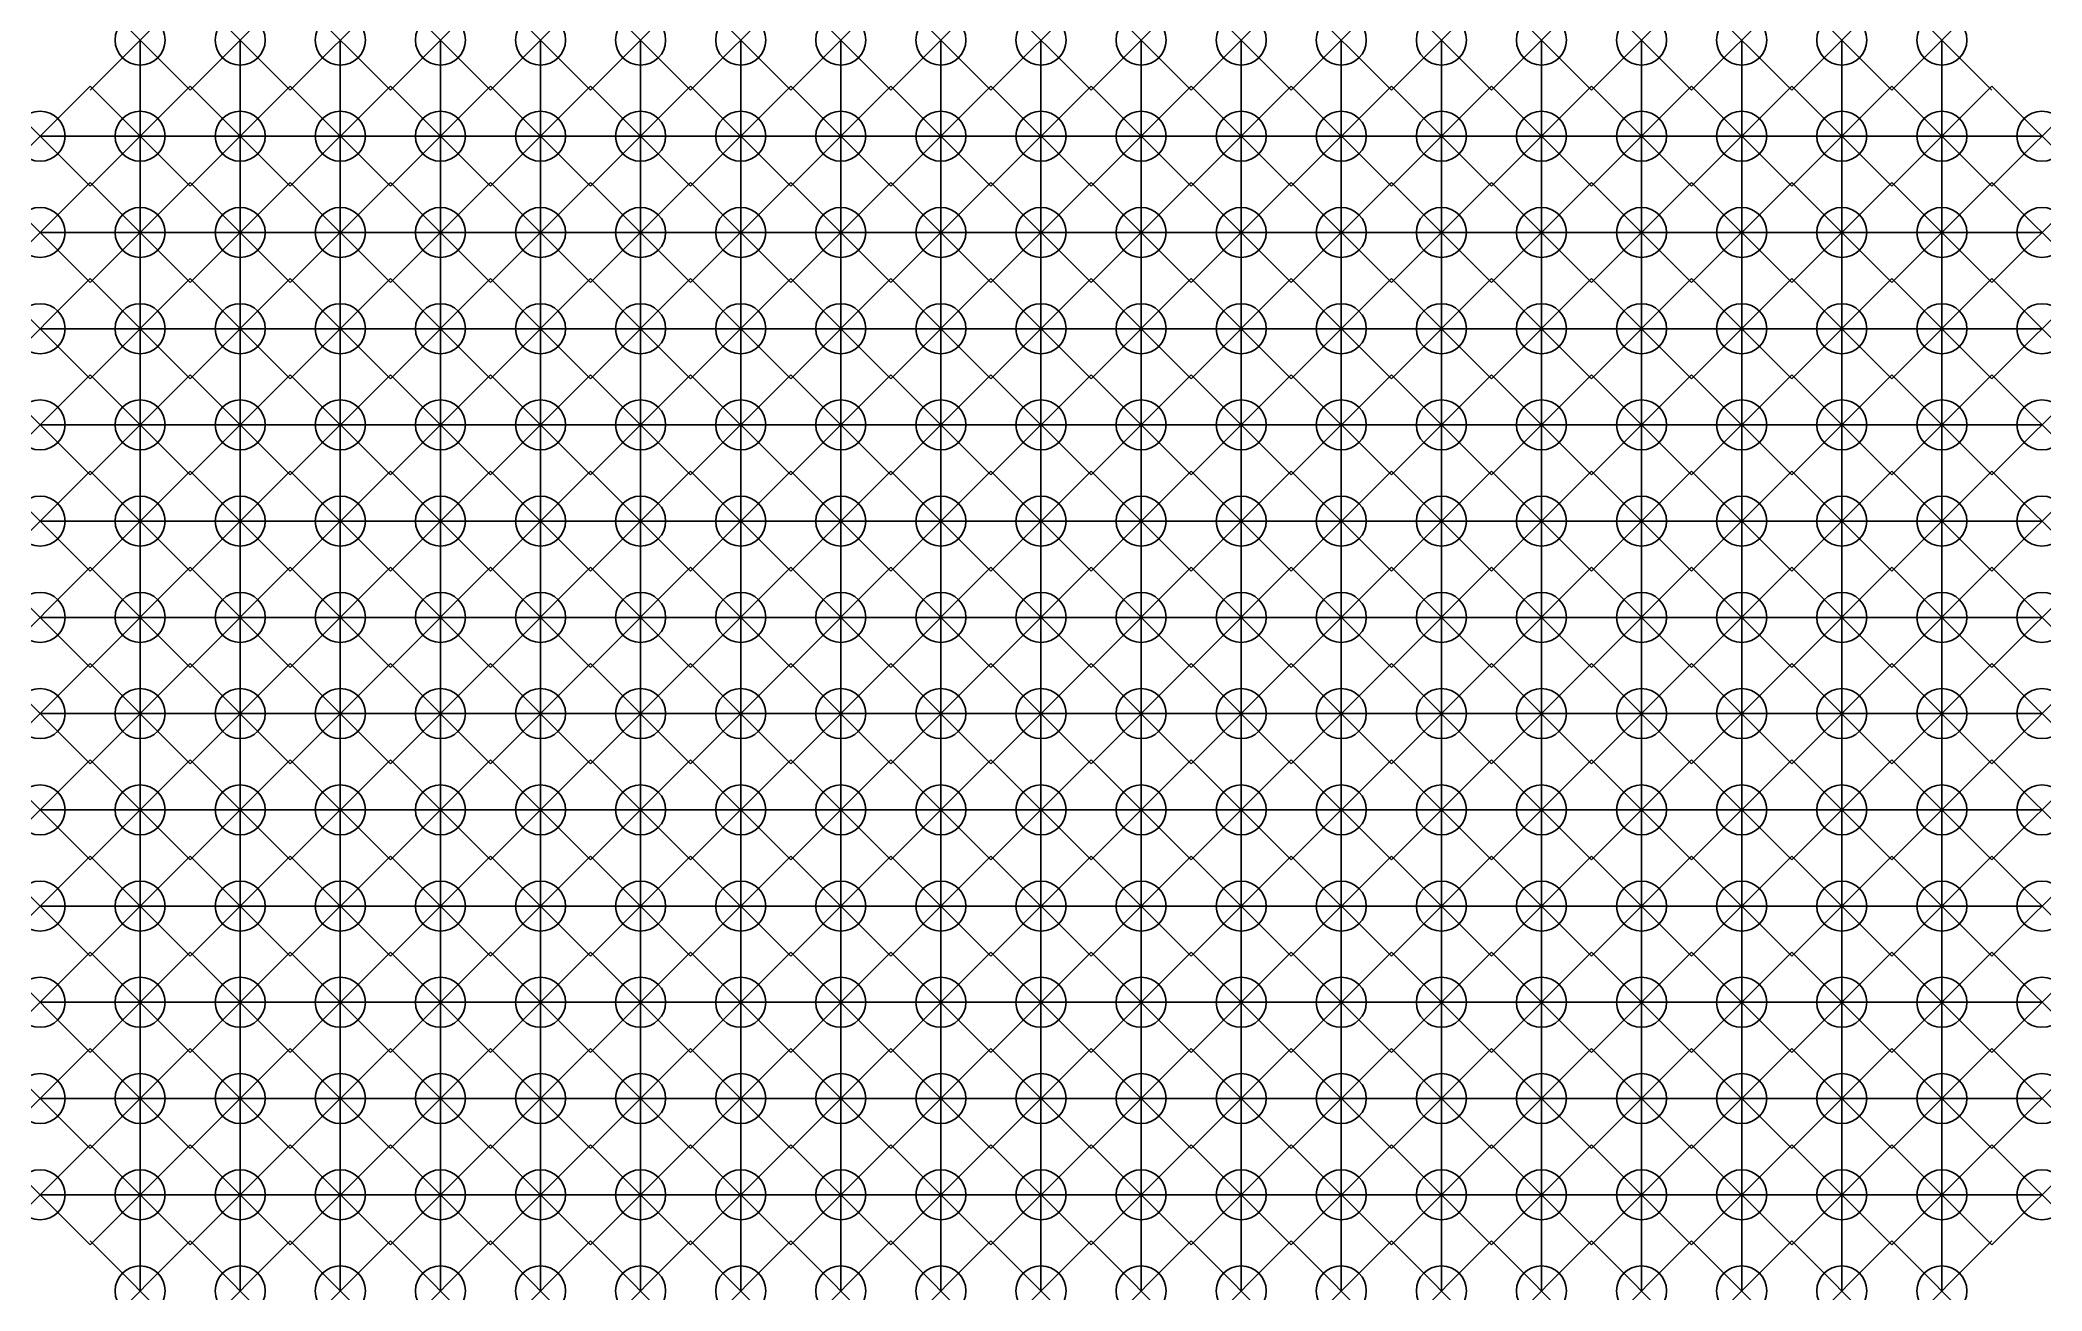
# Model space of a CAD drawing. Header units: inches. Extents: x 0 to 40, y 0 to 25.
import ezdxf

# ---------------------------------------------------------------- set-up
doc = ezdxf.new("R2010")
doc.units = ezdxf.units.IN
doc.header["$MEASUREMENT"] = 0
doc.header["$PDMODE"] = 35
for name, color, linetype in [('GF_Glass_01', 210, 'Continuous'), ('GF_Glass_02', 210, 'Continuous'), ('GF_Glass_03', 210, 'Continuous'), ('GF_Glass_04', 210, 'Continuous'), ('GF_Glass_05', 210, 'Continuous'), ('NF_Glassload', 150, 'Continuous'), ('NF_RestraintsXYZ', 70, 'Continuous'), ('NF_Windload_01', 40, 'Continuous'), ('NF_Windload_02', 40, 'Continuous'), ('NF_Windload_03', 40, 'Continuous'), ('NF_Windload_04', 40, 'Continuous'), ('NF_Windload_05', 40, 'Continuous'), ('NF_Windload_06', 40, 'Continuous'), ('NF_Windload_07', 40, 'Continuous'), ('NF_Windload_08', 40, 'Continuous'), ('NF_Windload_09', 40, 'Continuous'), ('NF_Windload_10', 40, 'Continuous'), ('NF_Windload_11', 40, 'Continuous'), ('NF_Windload_12', 40, 'Continuous')]:
    doc.layers.add(name, color=color, linetype=linetype)

msp = doc.modelspace()

# ---------------------------------------------------------------- linework, layer by layer
for p, q in [((2, 25), (2, 23.077)), ((4, 25), (4, 23.077)), ((6, 25), (6, 23.077)), ((8, 25), (8, 23.077)), ((10, 25), (10, 23.077)), ((12, 25), (12, 23.077)), ((14, 25), (14, 23.077)), ((16, 25), (16, 23.077)), ((18, 25), (18, 23.077)), ((20, 25), (20, 23.077)), ((22, 25), (22, 23.077)), ((24, 25), (24, 23.077)), ((26, 25), (26, 23.077)), ((28, 25), (28, 23.077)), ((30, 25), (30, 23.077)), ((32, 25), (32, 23.077)), ((34, 25), (34, 23.077)), ((36, 25), (36, 23.077)), ((38, 25), (38, 23.077)), ((2, 23.077), (0, 23.077)), ((2, 23.077), (2, 21.154)), ((4, 23.077), (2, 23.077)), ((4, 23.077), (4, 21.154)), ((6, 23.077), (4, 23.077)), ((6, 23.077), (6, 21.154)), ((8, 23.077), (6, 23.077)), ((8, 23.077), (8, 21.154)), ((10, 23.077), (8, 23.077)), ((10, 23.077), (10, 21.154)), ((12, 23.077), (10, 23.077)), ((12, 23.077), (12, 21.154)), ((14, 23.077), (12, 23.077)), ((14, 23.077), (14, 21.154)), ((16, 23.077), (14, 23.077)), ((16, 23.077), (16, 21.154)), ((18, 23.077), (16, 23.077)), ((18, 23.077), (18, 21.154)), ((20, 23.077), (18, 23.077)), ((20, 23.077), (20, 21.154)), ((22, 23.077), (20, 23.077)), ((22, 23.077), (22, 21.154)), ((24, 23.077), (22, 23.077)), ((24, 23.077), (24, 21.154)), ((26, 23.077), (24, 23.077)), ((26, 23.077), (26, 21.154)), ((28, 23.077), (26, 23.077)), ((28, 23.077), (28, 21.154)), ((30, 23.077), (28, 23.077)), ((30, 23.077), (30, 21.154)), ((32, 23.077), (30, 23.077)), ((32, 23.077), (32, 21.154)), ((34, 23.077), (32, 23.077)), ((34, 23.077), (34, 21.154)), ((36, 23.077), (34, 23.077)), ((36, 23.077), (36, 21.154)), ((38, 23.077), (36, 23.077)), ((38, 23.077), (38, 21.154)), ((40, 23.077), (38, 23.077)), ((2, 21.154), (0, 21.154)), ((2, 21.154), (2, 19.231)), ((4, 21.154), (2, 21.154)), ((4, 21.154), (4, 19.231)), ((6, 21.154), (4, 21.154)), ((6, 21.154), (6, 19.231)), ((8, 21.154), (6, 21.154)), ((8, 21.154), (8, 19.231)), ((10, 21.154), (8, 21.154)), ((10, 21.154), (10, 19.231)), ((12, 21.154), (10, 21.154)), ((12, 21.154), (12, 19.231)), ((14, 21.154), (12, 21.154)), ((14, 21.154), (14, 19.231)), ((16, 21.154), (14, 21.154)), ((16, 21.154), (16, 19.231)), ((18, 21.154), (16, 21.154)), ((18, 21.154), (18, 19.231)), ((20, 21.154), (18, 21.154)), ((20, 21.154), (20, 19.231)), ((22, 21.154), (20, 21.154)), ((22, 21.154), (22, 19.231)), ((24, 21.154), (22, 21.154)), ((24, 21.154), (24, 19.231)), ((26, 21.154), (24, 21.154)), ((26, 21.154), (26, 19.231)), ((28, 21.154), (26, 21.154)), ((28, 21.154), (28, 19.231)), ((30, 21.154), (28, 21.154)), ((30, 21.154), (30, 19.231)), ((32, 21.154), (30, 21.154)), ((32, 21.154), (32, 19.231)), ((34, 21.154), (32, 21.154)), ((34, 21.154), (34, 19.231)), ((36, 21.154), (34, 21.154)), ((36, 21.154), (36, 19.231)), ((38, 21.154), (36, 21.154)), ((38, 21.154), (38, 19.231)), ((40, 21.154), (38, 21.154)), ((2, 19.231), (0, 19.231)), ((2, 19.231), (2, 17.308)), ((4, 19.231), (2, 19.231)), ((4, 19.231), (4, 17.308)), ((6, 19.231), (4, 19.231)), ((6, 19.231), (6, 17.308)), ((8, 19.231), (6, 19.231)), ((8, 19.231), (8, 17.308)), ((10, 19.231), (8, 19.231)), ((10, 19.231), (10, 17.308)), ((12, 19.231), (10, 19.231)), ((12, 19.231), (12, 17.308)), ((14, 19.231), (12, 19.231)), ((14, 19.231), (14, 17.308)), ((16, 19.231), (14, 19.231)), ((16, 19.231), (16, 17.308)), ((18, 19.231), (16, 19.231)), ((18, 19.231), (18, 17.308)), ((20, 19.231), (18, 19.231)), ((20, 19.231), (20, 17.308)), ((22, 19.231), (20, 19.231)), ((22, 19.231), (22, 17.308)), ((24, 19.231), (22, 19.231)), ((24, 19.231), (24, 17.308)), ((26, 19.231), (24, 19.231)), ((26, 19.231), (26, 17.308)), ((28, 19.231), (26, 19.231)), ((28, 19.231), (28, 17.308)), ((30, 19.231), (28, 19.231)), ((30, 19.231), (30, 17.308)), ((32, 19.231), (30, 19.231)), ((32, 19.231), (32, 17.308)), ((34, 19.231), (32, 19.231)), ((34, 19.231), (34, 17.308)), ((36, 19.231), (34, 19.231)), ((36, 19.231), (36, 17.308)), ((38, 19.231), (36, 19.231)), ((38, 19.231), (38, 17.308)), ((40, 19.231), (38, 19.231)), ((2, 17.308), (0, 17.308)), ((2, 17.308), (2, 15.385)), ((4, 17.308), (2, 17.308)), ((4, 17.308), (4, 15.385)), ((6, 17.308), (4, 17.308)), ((6, 17.308), (6, 15.385)), ((8, 17.308), (6, 17.308)), ((8, 17.308), (8, 15.385)), ((10, 17.308), (8, 17.308)), ((10, 17.308), (10, 15.385)), ((12, 17.308), (10, 17.308)), ((12, 17.308), (12, 15.385)), ((14, 17.308), (12, 17.308)), ((14, 17.308), (14, 15.385)), ((16, 17.308), (14, 17.308)), ((16, 17.308), (16, 15.385)), ((18, 17.308), (16, 17.308)), ((18, 17.308), (18, 15.385)), ((20, 17.308), (18, 17.308)), ((20, 17.308), (20, 15.385)), ((22, 17.308), (20, 17.308)), ((22, 17.308), (22, 15.385)), ((24, 17.308), (22, 17.308)), ((24, 17.308), (24, 15.385)), ((26, 17.308), (24, 17.308)), ((26, 17.308), (26, 15.385)), ((28, 17.308), (26, 17.308)), ((28, 17.308), (28, 15.385)), ((30, 17.308), (28, 17.308)), ((30, 17.308), (30, 15.385)), ((32, 17.308), (30, 17.308)), ((32, 17.308), (32, 15.385)), ((34, 17.308), (32, 17.308)), ((34, 17.308), (34, 15.385)), ((36, 17.308), (34, 17.308)), ((36, 17.308), (36, 15.385)), ((38, 17.308), (36, 17.308)), ((38, 17.308), (38, 15.385)), ((40, 17.308), (38, 17.308)), ((2, 15.385), (0, 15.385)), ((2, 15.385), (2, 13.462)), ((4, 15.385), (2, 15.385)), ((4, 15.385), (4, 13.462)), ((6, 15.385), (4, 15.385)), ((6, 15.385), (6, 13.462)), ((8, 15.385), (6, 15.385)), ((8, 15.385), (8, 13.462)), ((10, 15.385), (8, 15.385)), ((10, 15.385), (10, 13.462)), ((12, 15.385), (10, 15.385)), ((12, 15.385), (12, 13.462)), ((14, 15.385), (12, 15.385)), ((14, 15.385), (14, 13.462)), ((16, 15.385), (14, 15.385)), ((16, 15.385), (16, 13.462)), ((18, 15.385), (16, 15.385)), ((18, 15.385), (18, 13.462)), ((20, 15.385), (18, 15.385)), ((20, 15.385), (20, 13.462)), ((22, 15.385), (20, 15.385)), ((22, 15.385), (22, 13.462)), ((24, 15.385), (22, 15.385)), ((24, 15.385), (24, 13.462)), ((26, 15.385), (24, 15.385)), ((26, 15.385), (26, 13.462)), ((28, 15.385), (26, 15.385)), ((28, 15.385), (28, 13.462)), ((30, 15.385), (28, 15.385)), ((30, 15.385), (30, 13.462)), ((32, 15.385), (30, 15.385)), ((32, 15.385), (32, 13.462)), ((34, 15.385), (32, 15.385)), ((34, 15.385), (34, 13.462)), ((36, 15.385), (34, 15.385)), ((36, 15.385), (36, 13.462)), ((38, 15.385), (36, 15.385)), ((38, 15.385), (38, 13.462)), ((40, 15.385), (38, 15.385)), ((2, 13.462), (0, 13.462)), ((2, 13.462), (2, 11.538)), ((4, 13.462), (2, 13.462)), ((4, 13.462), (4, 11.538)), ((6, 13.462), (4, 13.462)), ((6, 13.462), (6, 11.538)), ((8, 13.462), (6, 13.462)), ((8, 13.462), (8, 11.538)), ((10, 13.462), (8, 13.462)), ((10, 13.462), (10, 11.538)), ((12, 13.462), (10, 13.462)), ((12, 13.462), (12, 11.538)), ((14, 13.462), (12, 13.462)), ((14, 13.462), (14, 11.538)), ((16, 13.462), (14, 13.462)), ((16, 13.462), (16, 11.538)), ((18, 13.462), (16, 13.462)), ((18, 13.462), (18, 11.538)), ((20, 13.462), (18, 13.462)), ((20, 13.462), (20, 11.538)), ((22, 13.462), (20, 13.462)), ((22, 13.462), (22, 11.538)), ((24, 13.462), (22, 13.462)), ((24, 13.462), (24, 11.538)), ((26, 13.462), (24, 13.462)), ((26, 13.462), (26, 11.538)), ((28, 13.462), (26, 13.462)), ((28, 13.462), (28, 11.538)), ((30, 13.462), (28, 13.462)), ((30, 13.462), (30, 11.538)), ((32, 13.462), (30, 13.462)), ((32, 13.462), (32, 11.538)), ((34, 13.462), (32, 13.462)), ((34, 13.462), (34, 11.538)), ((36, 13.462), (34, 13.462)), ((36, 13.462), (36, 11.538)), ((38, 13.462), (36, 13.462)), ((38, 13.462), (38, 11.538)), ((40, 13.462), (38, 13.462)), ((2, 11.538), (0, 11.538)), ((2, 11.538), (2, 9.615)), ((4, 11.538), (2, 11.538)), ((4, 11.538), (4, 9.615)), ((6, 11.538), (4, 11.538)), ((6, 11.538), (6, 9.615)), ((8, 11.538), (6, 11.538)), ((8, 11.538), (8, 9.615)), ((10, 11.538), (8, 11.538)), ((10, 11.538), (10, 9.615)), ((12, 11.538), (10, 11.538)), ((12, 11.538), (12, 9.615)), ((14, 11.538), (12, 11.538)), ((14, 11.538), (14, 9.615)), ((16, 11.538), (14, 11.538)), ((16, 11.538), (16, 9.615)), ((18, 11.538), (16, 11.538)), ((18, 11.538), (18, 9.615)), ((20, 11.538), (18, 11.538)), ((20, 11.538), (20, 9.615)), ((22, 11.538), (20, 11.538)), ((22, 11.538), (22, 9.615)), ((24, 11.538), (22, 11.538)), ((24, 11.538), (24, 9.615)), ((26, 11.538), (24, 11.538)), ((26, 11.538), (26, 9.615)), ((28, 11.538), (26, 11.538)), ((28, 11.538), (28, 9.615)), ((30, 11.538), (28, 11.538)), ((30, 11.538), (30, 9.615)), ((32, 11.538), (30, 11.538)), ((32, 11.538), (32, 9.615)), ((34, 11.538), (32, 11.538)), ((34, 11.538), (34, 9.615)), ((36, 11.538), (34, 11.538)), ((36, 11.538), (36, 9.615)), ((38, 11.538), (36, 11.538)), ((38, 11.538), (38, 9.615)), ((40, 11.538), (38, 11.538)), ((2, 9.615), (0, 9.615)), ((2, 9.615), (2, 7.692)), ((4, 9.615), (2, 9.615)), ((4, 9.615), (4, 7.692)), ((6, 9.615), (4, 9.615)), ((6, 9.615), (6, 7.692)), ((8, 9.615), (6, 9.615)), ((8, 9.615), (8, 7.692)), ((10, 9.615), (8, 9.615)), ((10, 9.615), (10, 7.692)), ((12, 9.615), (10, 9.615)), ((12, 9.615), (12, 7.692)), ((14, 9.615), (12, 9.615)), ((14, 9.615), (14, 7.692)), ((16, 9.615), (14, 9.615)), ((16, 9.615), (16, 7.692)), ((18, 9.615), (16, 9.615)), ((18, 9.615), (18, 7.692)), ((20, 9.615), (18, 9.615)), ((20, 9.615), (20, 7.692)), ((22, 9.615), (20, 9.615)), ((22, 9.615), (22, 7.692)), ((24, 9.615), (22, 9.615)), ((24, 9.615), (24, 7.692)), ((26, 9.615), (24, 9.615)), ((26, 9.615), (26, 7.692)), ((28, 9.615), (26, 9.615)), ((28, 9.615), (28, 7.692)), ((30, 9.615), (28, 9.615)), ((30, 9.615), (30, 7.692)), ((32, 9.615), (30, 9.615)), ((32, 9.615), (32, 7.692)), ((34, 9.615), (32, 9.615)), ((34, 9.615), (34, 7.692)), ((36, 9.615), (34, 9.615)), ((36, 9.615), (36, 7.692)), ((38, 9.615), (36, 9.615)), ((38, 9.615), (38, 7.692)), ((40, 9.615), (38, 9.615)), ((2, 7.692), (0, 7.692)), ((2, 7.692), (2, 5.769)), ((4, 7.692), (2, 7.692)), ((4, 7.692), (4, 5.769)), ((6, 7.692), (4, 7.692)), ((6, 7.692), (6, 5.769)), ((8, 7.692), (6, 7.692)), ((8, 7.692), (8, 5.769)), ((10, 7.692), (8, 7.692)), ((10, 7.692), (10, 5.769)), ((12, 7.692), (10, 7.692)), ((12, 7.692), (12, 5.769)), ((14, 7.692), (12, 7.692)), ((14, 7.692), (14, 5.769)), ((16, 7.692), (14, 7.692)), ((16, 7.692), (16, 5.769)), ((18, 7.692), (16, 7.692)), ((18, 7.692), (18, 5.769)), ((20, 7.692), (18, 7.692)), ((20, 7.692), (20, 5.769)), ((22, 7.692), (20, 7.692)), ((22, 7.692), (22, 5.769)), ((24, 7.692), (22, 7.692)), ((24, 7.692), (24, 5.769)), ((26, 7.692), (24, 7.692)), ((26, 7.692), (26, 5.769)), ((28, 7.692), (26, 7.692)), ((28, 7.692), (28, 5.769)), ((30, 7.692), (28, 7.692)), ((30, 7.692), (30, 5.769)), ((32, 7.692), (30, 7.692)), ((32, 7.692), (32, 5.769)), ((34, 7.692), (32, 7.692)), ((34, 7.692), (34, 5.769)), ((36, 7.692), (34, 7.692)), ((36, 7.692), (36, 5.769)), ((38, 7.692), (36, 7.692)), ((38, 7.692), (38, 5.769)), ((40, 7.692), (38, 7.692)), ((2, 5.769), (0, 5.769)), ((2, 5.769), (2, 3.846)), ((4, 5.769), (2, 5.769)), ((4, 5.769), (4, 3.846)), ((6, 5.769), (4, 5.769)), ((6, 5.769), (6, 3.846)), ((8, 5.769), (6, 5.769)), ((8, 5.769), (8, 3.846)), ((10, 5.769), (8, 5.769)), ((10, 5.769), (10, 3.846)), ((12, 5.769), (10, 5.769)), ((12, 5.769), (12, 3.846)), ((14, 5.769), (12, 5.769)), ((14, 5.769), (14, 3.846)), ((16, 5.769), (14, 5.769)), ((16, 5.769), (16, 3.846)), ((18, 5.769), (16, 5.769)), ((18, 5.769), (18, 3.846)), ((20, 5.769), (18, 5.769)), ((20, 5.769), (20, 3.846)), ((22, 5.769), (20, 5.769)), ((22, 5.769), (22, 3.846)), ((24, 5.769), (22, 5.769)), ((24, 5.769), (24, 3.846)), ((26, 5.769), (24, 5.769)), ((26, 5.769), (26, 3.846)), ((28, 5.769), (26, 5.769)), ((28, 5.769), (28, 3.846)), ((30, 5.769), (28, 5.769)), ((30, 5.769), (30, 3.846)), ((32, 5.769), (30, 5.769)), ((32, 5.769), (32, 3.846)), ((34, 5.769), (32, 5.769)), ((34, 5.769), (34, 3.846)), ((36, 5.769), (34, 5.769)), ((36, 5.769), (36, 3.846)), ((38, 5.769), (36, 5.769)), ((38, 5.769), (38, 3.846)), ((40, 5.769), (38, 5.769)), ((2, 3.846), (0, 3.846)), ((2, 3.846), (2, 1.923)), ((4, 3.846), (2, 3.846)), ((4, 3.846), (4, 1.923)), ((6, 3.846), (4, 3.846)), ((6, 3.846), (6, 1.923)), ((8, 3.846), (6, 3.846)), ((8, 3.846), (8, 1.923)), ((10, 3.846), (8, 3.846)), ((10, 3.846), (10, 1.923)), ((12, 3.846), (10, 3.846)), ((12, 3.846), (12, 1.923)), ((14, 3.846), (12, 3.846)), ((14, 3.846), (14, 1.923)), ((16, 3.846), (14, 3.846)), ((16, 3.846), (16, 1.923)), ((18, 3.846), (16, 3.846)), ((18, 3.846), (18, 1.923)), ((20, 3.846), (18, 3.846)), ((20, 3.846), (20, 1.923)), ((22, 3.846), (20, 3.846)), ((22, 3.846), (22, 1.923)), ((24, 3.846), (22, 3.846)), ((24, 3.846), (24, 1.923)), ((26, 3.846), (24, 3.846)), ((26, 3.846), (26, 1.923)), ((28, 3.846), (26, 3.846)), ((28, 3.846), (28, 1.923)), ((30, 3.846), (28, 3.846)), ((30, 3.846), (30, 1.923)), ((32, 3.846), (30, 3.846)), ((32, 3.846), (32, 1.923)), ((34, 3.846), (32, 3.846)), ((34, 3.846), (34, 1.923)), ((36, 3.846), (34, 3.846)), ((36, 3.846), (36, 1.923)), ((38, 3.846), (36, 3.846)), ((38, 3.846), (38, 1.923)), ((40, 3.846), (38, 3.846)), ((2, 1.923), (0, 1.923)), ((2, 1.923), (2, 0)), ((4, 1.923), (2, 1.923)), ((4, 1.923), (4, 0)), ((6, 1.923), (4, 1.923)), ((6, 1.923), (6, 0)), ((8, 1.923), (6, 1.923)), ((8, 1.923), (8, 0)), ((10, 1.923), (8, 1.923)), ((10, 1.923), (10, 0)), ((12, 1.923), (10, 1.923)), ((12, 1.923), (12, 0)), ((14, 1.923), (12, 1.923)), ((14, 1.923), (14, 0)), ((16, 1.923), (14, 1.923)), ((16, 1.923), (16, 0)), ((18, 1.923), (16, 1.923)), ((18, 1.923), (18, 0)), ((20, 1.923), (18, 1.923)), ((20, 1.923), (20, 0)), ((22, 1.923), (20, 1.923)), ((22, 1.923), (22, 0)), ((24, 1.923), (22, 1.923)), ((24, 1.923), (24, 0)), ((26, 1.923), (24, 1.923)), ((26, 1.923), (26, 0)), ((28, 1.923), (26, 1.923)), ((28, 1.923), (28, 0)), ((30, 1.923), (28, 1.923)), ((30, 1.923), (30, 0)), ((32, 1.923), (30, 1.923)), ((32, 1.923), (32, 0)), ((34, 1.923), (32, 1.923)), ((34, 1.923), (34, 0)), ((36, 1.923), (34, 1.923)), ((36, 1.923), (36, 0)), ((38, 1.923), (36, 1.923)), ((38, 1.923), (38, 0)), ((40, 1.923), (38, 1.923))]:
    msp.add_line(p, q)
at = {"layer": 'GF_Glass_01'}
for p in [(2, 1.923), (4, 1.923), (2, 0), (4, 0)]:
    msp.add_point(p, dxfattribs=at)
at = {"layer": 'GF_Glass_02'}
for p in [(8, 7.692), (10, 7.692), (8, 5.769), (10, 5.769)]:
    msp.add_point(p, dxfattribs=at)
at = {"layer": 'GF_Glass_03'}
for p in [(16, 11.538), (18, 11.538), (16, 9.615), (18, 9.615)]:
    msp.add_point(p, dxfattribs=at)
at = {"layer": 'GF_Glass_04'}
for p in [(12, 19.231), (14, 19.231), (12, 17.308), (14, 17.308)]:
    msp.add_point(p, dxfattribs=at)
at = {"layer": 'GF_Glass_05'}
for p in [(2, 25), (4, 25), (2, 23.077), (4, 23.077)]:
    msp.add_point(p, dxfattribs=at)
at = {"layer": 'NF_Glassload'}
for p in [(2, 23.077), (4, 23.077), (6, 23.077), (8, 23.077), (10, 23.077), (12, 23.077), (14, 23.077), (16, 23.077), (18, 23.077), (20, 23.077), (22, 23.077), (24, 23.077), (26, 23.077), (28, 23.077), (30, 23.077), (32, 23.077), (34, 23.077), (36, 23.077), (38, 23.077), (2, 21.154), (4, 21.154), (6, 21.154), (8, 21.154), (10, 21.154), (12, 21.154), (14, 21.154), (16, 21.154), (18, 21.154), (20, 21.154), (22, 21.154), (24, 21.154), (26, 21.154), (28, 21.154), (30, 21.154), (32, 21.154), (34, 21.154), (36, 21.154), (38, 21.154), (2, 19.231), (4, 19.231), (6, 19.231), (8, 19.231), (10, 19.231), (12, 19.231), (14, 19.231), (16, 19.231), (18, 19.231), (20, 19.231), (22, 19.231), (24, 19.231), (26, 19.231), (28, 19.231), (30, 19.231), (32, 19.231), (34, 19.231), (36, 19.231), (38, 19.231), (2, 17.308), (4, 17.308), (6, 17.308), (8, 17.308), (10, 17.308), (12, 17.308), (14, 17.308), (16, 17.308), (18, 17.308), (20, 17.308), (22, 17.308), (24, 17.308), (26, 17.308), (28, 17.308), (30, 17.308), (32, 17.308), (34, 17.308), (36, 17.308), (38, 17.308), (2, 15.385), (4, 15.385), (6, 15.385), (8, 15.385), (10, 15.385), (12, 15.385), (14, 15.385), (16, 15.385), (18, 15.385), (20, 15.385), (22, 15.385), (24, 15.385), (26, 15.385), (28, 15.385), (30, 15.385), (32, 15.385), (34, 15.385), (36, 15.385), (38, 15.385), (2, 13.462), (4, 13.462), (6, 13.462), (8, 13.462), (10, 13.462), (12, 13.462), (14, 13.462), (16, 13.462), (18, 13.462), (20, 13.462), (22, 13.462), (24, 13.462), (26, 13.462), (28, 13.462), (30, 13.462), (32, 13.462), (34, 13.462), (36, 13.462), (38, 13.462), (2, 11.538), (4, 11.538), (6, 11.538), (8, 11.538), (10, 11.538), (12, 11.538), (14, 11.538), (16, 11.538), (18, 11.538), (20, 11.538), (22, 11.538), (24, 11.538), (26, 11.538), (28, 11.538), (30, 11.538), (32, 11.538), (34, 11.538), (36, 11.538), (38, 11.538), (2, 9.615), (4, 9.615), (6, 9.615), (8, 9.615), (10, 9.615), (12, 9.615), (14, 9.615), (16, 9.615), (18, 9.615), (20, 9.615), (22, 9.615), (24, 9.615), (26, 9.615), (28, 9.615), (30, 9.615), (32, 9.615), (34, 9.615), (36, 9.615), (38, 9.615), (2, 7.692), (4, 7.692), (6, 7.692), (8, 7.692), (10, 7.692), (12, 7.692), (14, 7.692), (16, 7.692), (18, 7.692), (20, 7.692), (22, 7.692), (24, 7.692), (26, 7.692), (28, 7.692), (30, 7.692), (32, 7.692), (34, 7.692), (36, 7.692), (38, 7.692), (2, 5.769), (4, 5.769), (6, 5.769), (8, 5.769), (10, 5.769), (12, 5.769), (14, 5.769), (16, 5.769), (18, 5.769), (20, 5.769), (22, 5.769), (24, 5.769), (26, 5.769), (28, 5.769), (30, 5.769), (32, 5.769), (34, 5.769), (36, 5.769), (38, 5.769), (2, 3.846), (4, 3.846), (6, 3.846), (8, 3.846), (10, 3.846), (12, 3.846), (14, 3.846), (16, 3.846), (18, 3.846), (20, 3.846), (22, 3.846), (24, 3.846), (26, 3.846), (28, 3.846), (30, 3.846), (32, 3.846), (34, 3.846), (36, 3.846), (38, 3.846), (2, 1.923), (4, 1.923), (6, 1.923), (8, 1.923), (10, 1.923), (12, 1.923), (14, 1.923), (16, 1.923), (18, 1.923), (20, 1.923), (22, 1.923), (24, 1.923), (26, 1.923), (28, 1.923), (30, 1.923), (32, 1.923), (34, 1.923), (36, 1.923), (38, 1.923)]:
    msp.add_point(p, dxfattribs=at)
at = {"layer": 'NF_RestraintsXYZ'}
for p in [(2, 25), (4, 25), (6, 25), (8, 25), (10, 25), (12, 25), (14, 25), (16, 25), (18, 25), (20, 25), (22, 25), (24, 25), (26, 25), (28, 25), (30, 25), (32, 25), (34, 25), (36, 25), (38, 25), (0, 23.077), (40, 23.077), (0, 21.154), (40, 21.154), (0, 19.231), (40, 19.231), (0, 17.308), (40, 17.308), (0, 15.385), (40, 15.385), (0, 13.462), (40, 13.462), (0, 11.538), (40, 11.538), (0, 9.615), (40, 9.615), (0, 7.692), (40, 7.692), (0, 5.769), (40, 5.769), (0, 3.846), (40, 3.846), (0, 1.923), (40, 1.923), (2, 0), (4, 0), (6, 0), (8, 0), (10, 0), (12, 0), (14, 0), (16, 0), (18, 0), (20, 0), (22, 0), (24, 0), (26, 0), (28, 0), (30, 0), (32, 0), (34, 0), (36, 0), (38, 0)]:
    msp.add_point(p, dxfattribs=at)
at = {"layer": 'NF_Windload_01'}
for p in [(2, 1.923), (4, 1.923), (6, 1.923), (8, 1.923), (10, 1.923), (12, 1.923), (14, 1.923), (16, 1.923), (18, 1.923), (20, 1.923), (22, 1.923), (24, 1.923), (26, 1.923), (28, 1.923), (30, 1.923), (32, 1.923), (34, 1.923), (36, 1.923), (38, 1.923)]:
    msp.add_point(p, dxfattribs=at)
at = {"layer": 'NF_Windload_02'}
for p in [(2, 3.846), (4, 3.846), (6, 3.846), (8, 3.846), (10, 3.846), (12, 3.846), (14, 3.846), (16, 3.846), (18, 3.846), (20, 3.846), (22, 3.846), (24, 3.846), (26, 3.846), (28, 3.846), (30, 3.846), (32, 3.846), (34, 3.846), (36, 3.846), (38, 3.846)]:
    msp.add_point(p, dxfattribs=at)
at = {"layer": 'NF_Windload_03'}
for p in [(2, 5.769), (4, 5.769), (6, 5.769), (8, 5.769), (10, 5.769), (12, 5.769), (14, 5.769), (16, 5.769), (18, 5.769), (20, 5.769), (22, 5.769), (24, 5.769), (26, 5.769), (28, 5.769), (30, 5.769), (32, 5.769), (34, 5.769), (36, 5.769), (38, 5.769)]:
    msp.add_point(p, dxfattribs=at)
at = {"layer": 'NF_Windload_04'}
for p in [(2, 7.692), (4, 7.692), (6, 7.692), (8, 7.692), (10, 7.692), (12, 7.692), (14, 7.692), (16, 7.692), (18, 7.692), (20, 7.692), (22, 7.692), (24, 7.692), (26, 7.692), (28, 7.692), (30, 7.692), (32, 7.692), (34, 7.692), (36, 7.692), (38, 7.692)]:
    msp.add_point(p, dxfattribs=at)
at = {"layer": 'NF_Windload_05'}
for p in [(2, 9.615), (4, 9.615), (6, 9.615), (8, 9.615), (10, 9.615), (12, 9.615), (14, 9.615), (16, 9.615), (18, 9.615), (20, 9.615), (22, 9.615), (24, 9.615), (26, 9.615), (28, 9.615), (30, 9.615), (32, 9.615), (34, 9.615), (36, 9.615), (38, 9.615)]:
    msp.add_point(p, dxfattribs=at)
at = {"layer": 'NF_Windload_06'}
for p in [(2, 11.538), (4, 11.538), (6, 11.538), (8, 11.538), (10, 11.538), (12, 11.538), (14, 11.538), (16, 11.538), (18, 11.538), (20, 11.538), (22, 11.538), (24, 11.538), (26, 11.538), (28, 11.538), (30, 11.538), (32, 11.538), (34, 11.538), (36, 11.538), (38, 11.538)]:
    msp.add_point(p, dxfattribs=at)
at = {"layer": 'NF_Windload_07'}
for p in [(2, 13.462), (4, 13.462), (6, 13.462), (8, 13.462), (10, 13.462), (12, 13.462), (14, 13.462), (16, 13.462), (18, 13.462), (20, 13.462), (22, 13.462), (24, 13.462), (26, 13.462), (28, 13.462), (30, 13.462), (32, 13.462), (34, 13.462), (36, 13.462), (38, 13.462)]:
    msp.add_point(p, dxfattribs=at)
at = {"layer": 'NF_Windload_08'}
for p in [(2, 15.385), (4, 15.385), (6, 15.385), (8, 15.385), (10, 15.385), (12, 15.385), (14, 15.385), (16, 15.385), (18, 15.385), (20, 15.385), (22, 15.385), (24, 15.385), (26, 15.385), (28, 15.385), (30, 15.385), (32, 15.385), (34, 15.385), (36, 15.385), (38, 15.385)]:
    msp.add_point(p, dxfattribs=at)
at = {"layer": 'NF_Windload_09'}
for p in [(2, 17.308), (4, 17.308), (6, 17.308), (8, 17.308), (10, 17.308), (12, 17.308), (14, 17.308), (16, 17.308), (18, 17.308), (20, 17.308), (22, 17.308), (24, 17.308), (26, 17.308), (28, 17.308), (30, 17.308), (32, 17.308), (34, 17.308), (36, 17.308), (38, 17.308)]:
    msp.add_point(p, dxfattribs=at)
at = {"layer": 'NF_Windload_10'}
for p in [(2, 19.231), (4, 19.231), (6, 19.231), (8, 19.231), (10, 19.231), (12, 19.231), (14, 19.231), (16, 19.231), (18, 19.231), (20, 19.231), (22, 19.231), (24, 19.231), (26, 19.231), (28, 19.231), (30, 19.231), (32, 19.231), (34, 19.231), (36, 19.231), (38, 19.231)]:
    msp.add_point(p, dxfattribs=at)
at = {"layer": 'NF_Windload_11'}
for p in [(2, 21.154), (4, 21.154), (6, 21.154), (8, 21.154), (10, 21.154), (12, 21.154), (14, 21.154), (16, 21.154), (18, 21.154), (20, 21.154), (22, 21.154), (24, 21.154), (26, 21.154), (28, 21.154), (30, 21.154), (32, 21.154), (34, 21.154), (36, 21.154), (38, 21.154)]:
    msp.add_point(p, dxfattribs=at)
at = {"layer": 'NF_Windload_12'}
for p in [(2, 23.077), (4, 23.077), (6, 23.077), (8, 23.077), (10, 23.077), (12, 23.077), (14, 23.077), (16, 23.077), (18, 23.077), (20, 23.077), (22, 23.077), (24, 23.077), (26, 23.077), (28, 23.077), (30, 23.077), (32, 23.077), (34, 23.077), (36, 23.077), (38, 23.077)]:
    msp.add_point(p, dxfattribs=at)

doc.saveas('drawing.dxf')
